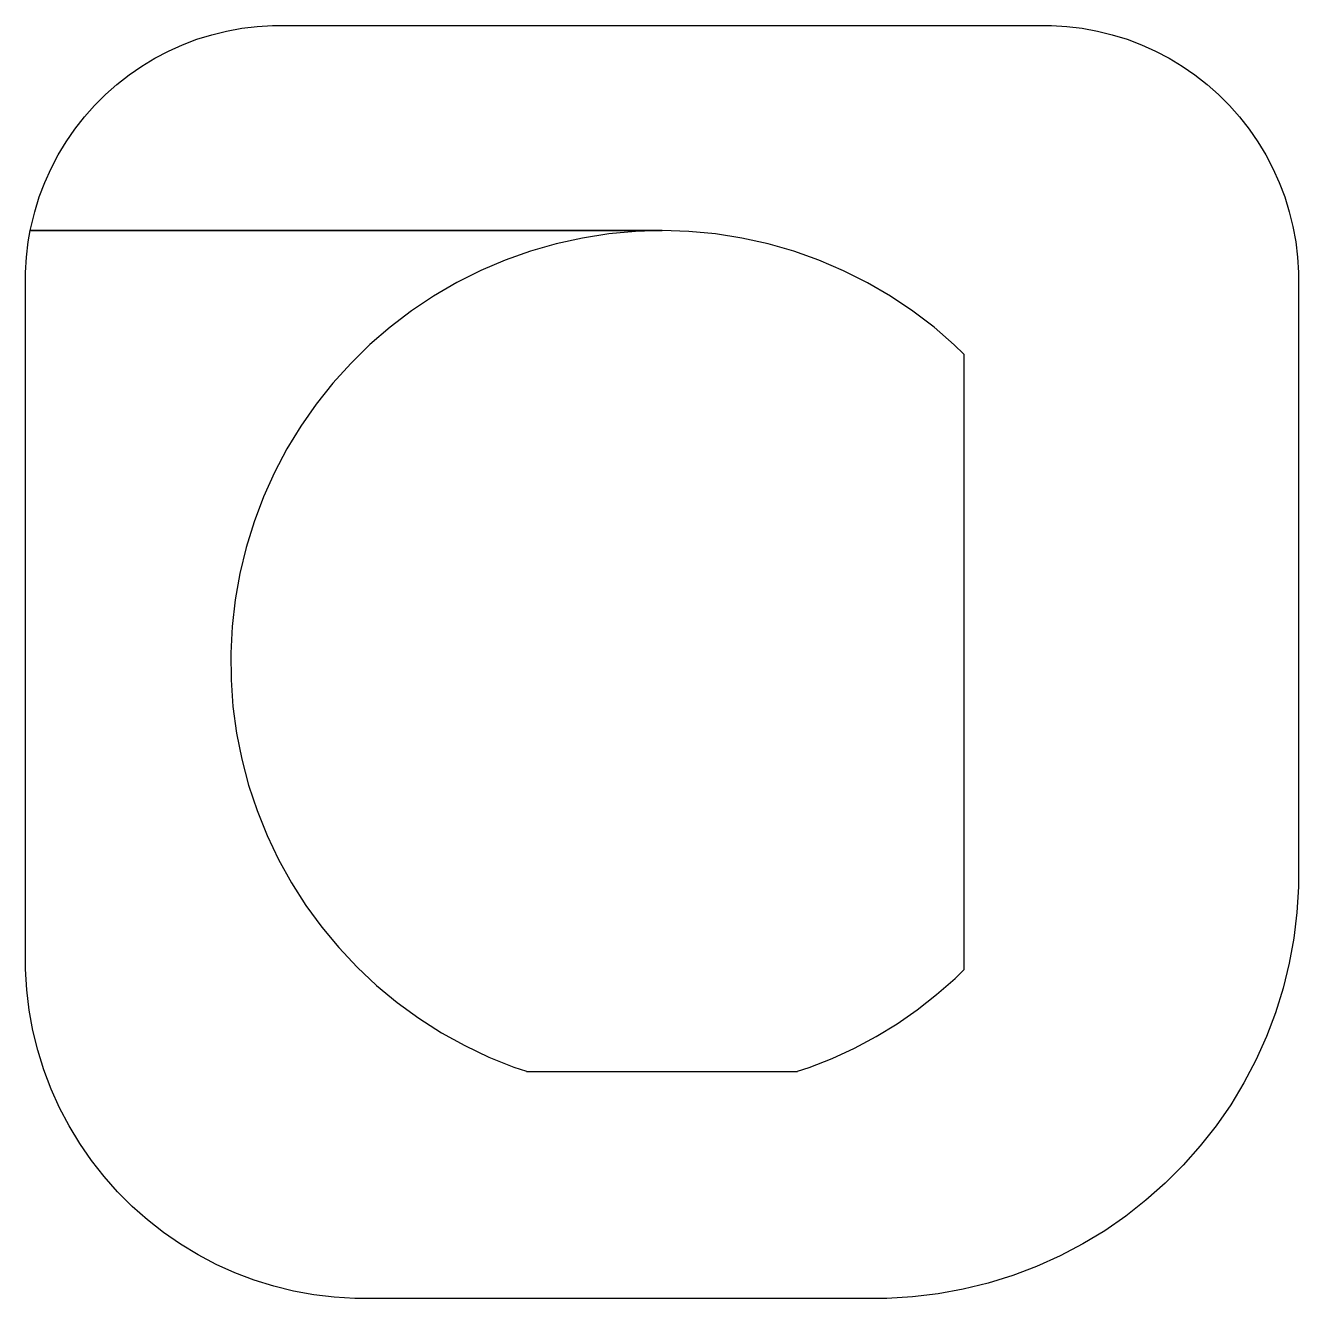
# Model space of a CAD drawing. Extents: x -37.5 to 37.5, y -37.5 to 37.5.
import ezdxf

# ---------------------------------------------------------------- set-up
doc = ezdxf.new("R2010")
doc.units = 0
doc.layers.add('L0D0_0', color=1, linetype='CONTINUOUS')

msp = doc.modelspace()

# ---------------------------------------------------------------- linework, layer by layer
at = {"layer": 'L0D0_0'}
msp.add_lwpolyline([(-18.104, -37.5), (-19.311, -37.427), (-20.511, -37.281), (-21.7, -37.063), (-22.873, -36.774), (-24.027, -36.415), (-25.157, -35.986), (-26.259, -35.49), (-27.33, -34.928), (-28.364, -34.303), (-29.359, -33.616), (-30.31, -32.871), (-31.215, -32.069), (-32.069, -31.215), (-32.871, -30.31), (-33.616, -29.359), (-34.303, -28.364), (-34.928, -27.33), (-35.49, -26.259), (-35.986, -25.157), (-36.415, -24.027), (-36.774, -22.873), (-37.063, -21.7), (-37.281, -20.511), (-37.427, -19.311), (-37.5, -18.104), (-37.5, 22.953), (-37.445, 23.858), (-37.336, 24.758), (-37.216, 25.412), (0.009, 25.412), (-1.566, 25.364), (-3.136, 25.218), (-4.693, 24.975), (-6.232, 24.636), (-7.747, 24.203), (-9.232, 23.676), (-10.682, 23.058), (-12.091, 22.352), (-13.453, 21.559), (-14.764, 20.684), (-16.017, 19.729), (-17.209, 18.698), (-18.335, 17.595), (-19.391, 16.425), (-20.372, 15.192), (-21.274, 13.9), (-22.095, 12.554), (-22.83, 11.16), (-23.478, 9.724), (-24.036, 8.25), (-24.501, 6.744), (-24.872, 5.212), (-25.147, 3.661), (-25.326, 2.095), (-25.407, 0.521), (-25.39, -1.055), (-25.276, -2.627), (-25.065, -4.189), (-24.757, -5.734), (-24.354, -7.258), (-23.857, -8.753), (-23.269, -10.215), (-22.591, -11.638), (-21.826, -13.016), (-20.977, -14.344), (-20.048, -15.616), (-19.041, -16.829), (-17.961, -17.977), (-16.812, -19.056), (-15.599, -20.061), (-14.325, -20.99), (-12.997, -21.837), (-11.618, -22.601), (-10.195, -23.278), (-8.732, -23.865), (-7.984, -24.112), (-7.977, -24.115), (7.977, -24.115), (7.984, -24.112), (8.672, -23.885), (10.018, -23.352), (11.332, -22.744), (12.609, -22.061), (13.845, -21.307), (15.036, -20.484), (16.178, -19.595), (17.268, -18.641), (17.785, -18.134), (17.79, -18.13), (17.797, -18.118), (17.8, -18.105), (17.8, 18.105), (17.797, 18.118), (17.79, 18.13), (17.785, 18.134), (17.222, 18.686), (16.031, 19.718), (14.778, 20.673), (13.468, 21.55), (12.106, 22.343), (10.698, 23.051), (9.249, 23.669), (7.764, 24.197), (6.249, 24.632), (4.71, 24.972), (3.153, 25.216), (1.584, 25.363), (0.009, 25.412), (-37.216, 25.412), (-37.173, 25.65), (-36.956, 26.53), (-36.686, 27.395), (-36.365, 28.243), (-35.992, 29.07), (-35.571, 29.872), (-35.102, 30.648), (-34.587, 31.394), (-34.028, 32.108), (-33.427, 32.786), (-32.786, 33.427), (-32.108, 34.028), (-31.394, 34.587), (-30.648, 35.102), (-29.872, 35.571), (-29.07, 35.992), (-28.243, 36.365), (-27.395, 36.686), (-26.53, 36.956), (-25.65, 37.173), (-24.758, 37.336), (-23.858, 37.445), (-22.953, 37.5), (22.953, 37.5), (23.858, 37.445), (24.758, 37.336), (25.65, 37.173), (26.53, 36.956), (27.395, 36.686), (28.243, 36.365), (29.07, 35.992), (29.872, 35.571), (30.648, 35.102), (31.394, 34.587), (32.108, 34.028), (32.786, 33.427), (33.427, 32.786), (34.028, 32.108), (34.587, 31.394), (35.102, 30.648), (35.571, 29.872), (35.992, 29.07), (36.365, 28.243), (36.686, 27.395), (36.956, 26.53), (37.173, 25.65), (37.336, 24.758), (37.445, 23.858), (37.5, 22.953), (37.5, -13.255), (37.409, -14.764), (37.227, -16.263), (36.954, -17.749), (36.593, -19.216), (36.143, -20.659), (35.608, -22.071), (34.987, -23.449), (34.285, -24.787), (33.504, -26.08), (32.645, -27.323), (31.714, -28.513), (30.712, -29.644), (29.644, -30.712), (28.513, -31.714), (27.323, -32.645), (26.08, -33.504), (24.787, -34.285), (23.449, -34.987), (22.071, -35.608), (20.659, -36.143), (19.216, -36.593), (17.749, -36.954), (16.263, -37.227), (14.764, -37.409), (13.255, -37.5)], close=True, dxfattribs=at)

doc.saveas('drawing.dxf')
